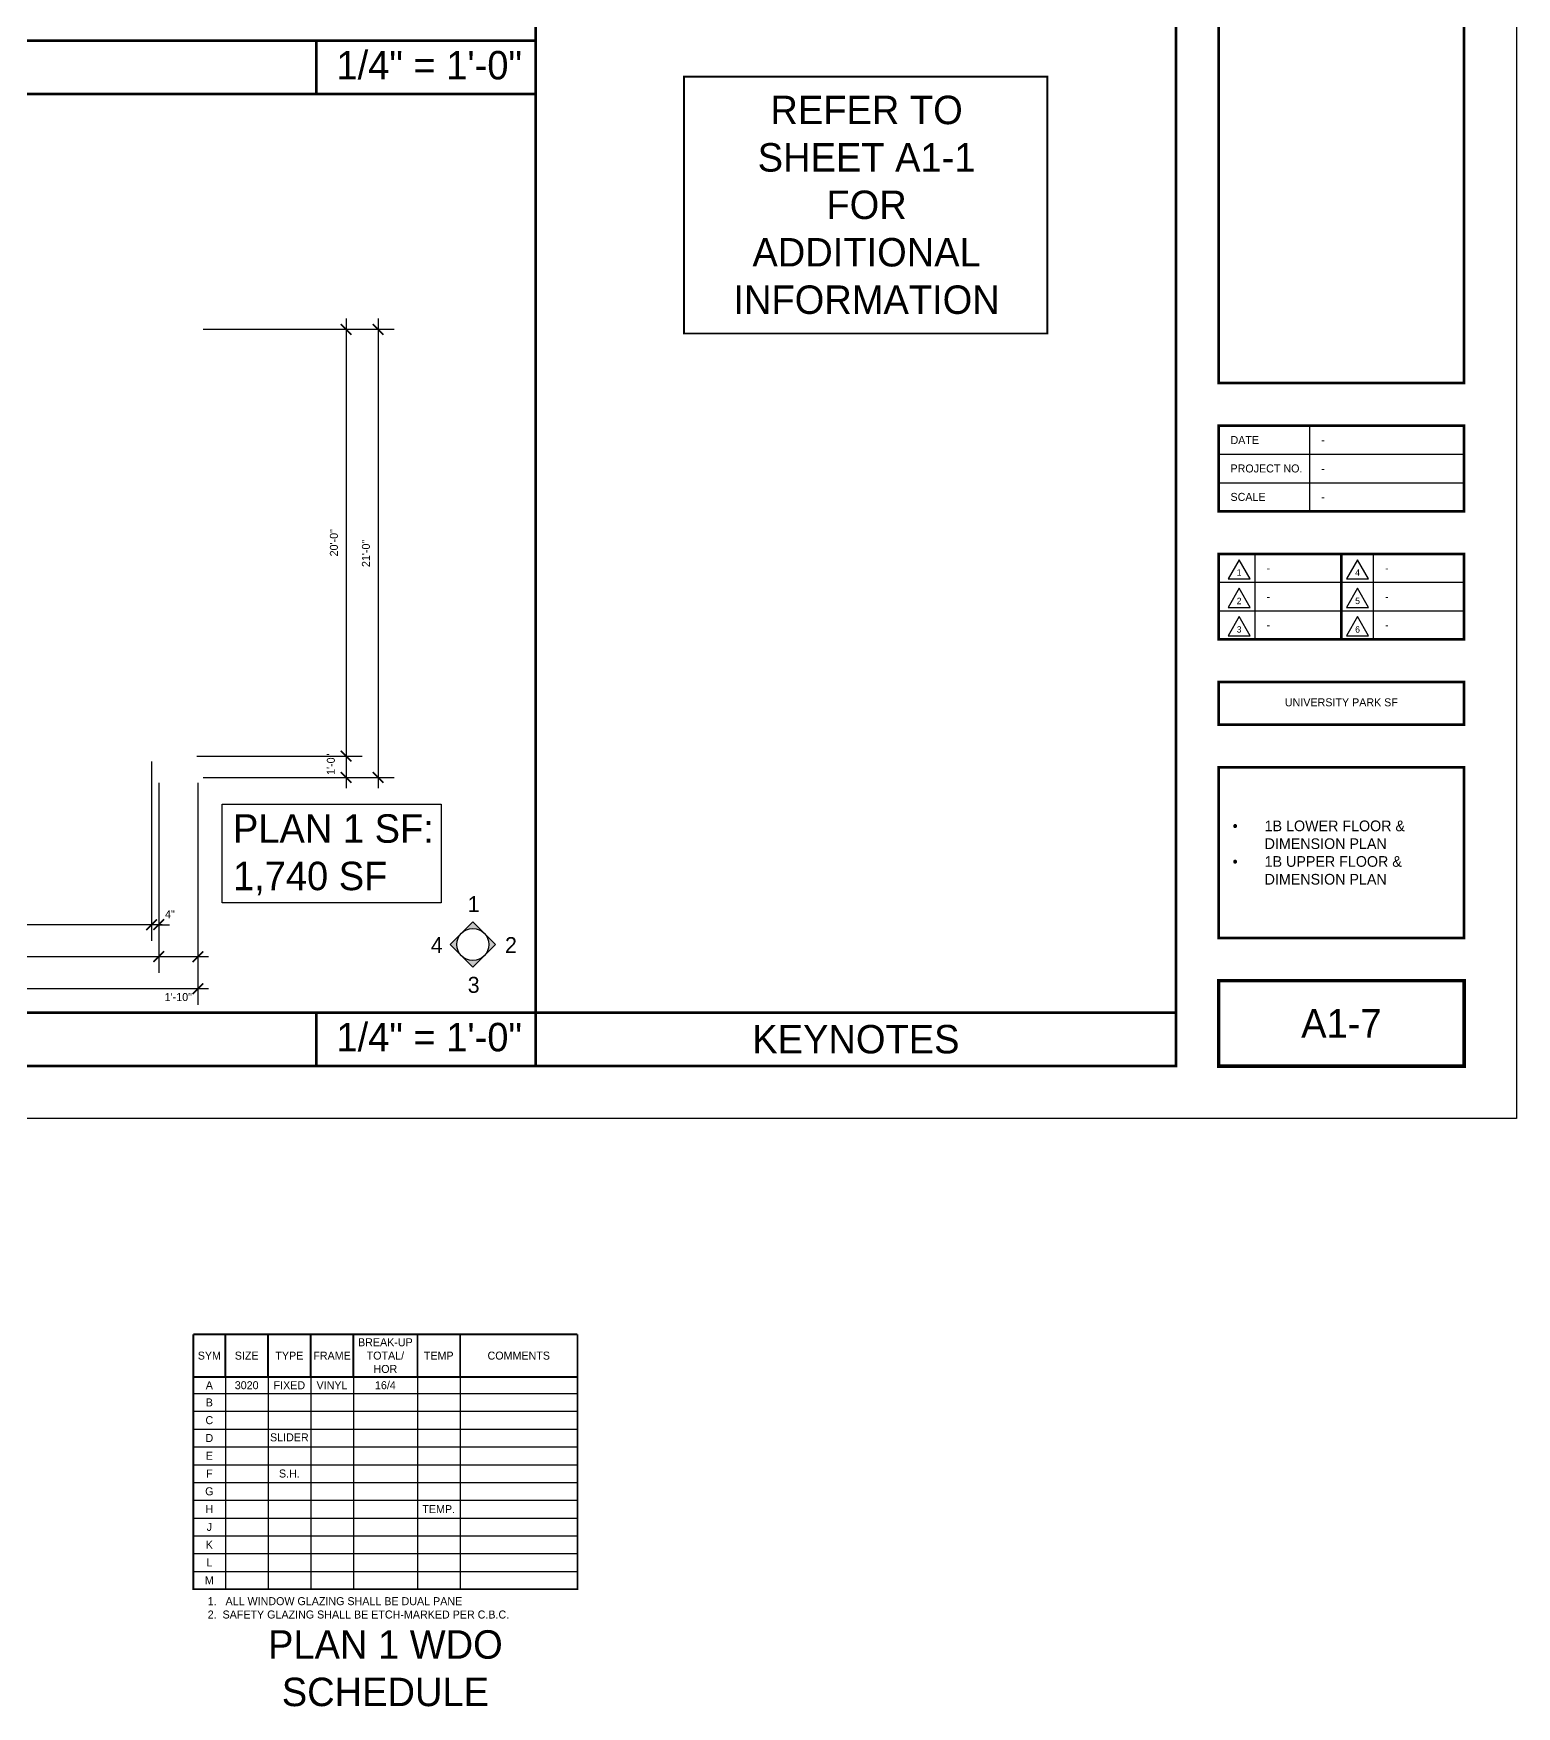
# Model space of a CAD drawing. Extents: x -3307 to 0, y -1500 to 0.
# Drawn here: x -834 to 0, y -1483 to -542 of the extents above; entities that cross this region are included whole.
import ezdxf
from ezdxf.enums import TextEntityAlignment as Align

# ---------------------------------------------------------------- set-up
doc = ezdxf.new("R2010")
doc.units = 0
doc.header["$LTSCALE"] = 48
doc.header["$MEASUREMENT"] = 0
doc.header["$PDMODE"] = 3
doc.header["$PDSIZE"] = -2
doc.layers.get('0').update_dxf_attribs({"linetype": 'CONTINUOUS'})
doc.layers.get('DEFPOINTS').update_dxf_attribs({"linetype": 'CONTINUOUS'})
doc.layers.add('24X36TB', color=7, linetype='CONTINUOUS', lineweight=30)
for name, color, linetype in [('A-DIMS', 3, 'CONTINUOUS'), ('A-SYMTEXT', 2, 'CONTINUOUS'), ('A-TEXT', 3, 'CONTINUOUS'), ('A_WDO_SCH', 7, 'CONTINUOUS'), ('A_WDO_SCH_TXT', 3, 'CONTINUOUS'), ('TB-text', 3, 'CONTINUOUS')]:
    doc.layers.add(name, color=color, linetype=linetype)
doc.styles.get("Standard").update_dxf_attribs({"font": 'ERASMD.TTF', "height": 4.5})
doc.dimstyles.new('ARCHITECTURE', dxfattribs={"dimscale": 48, "dimtxt": 0.18, "dimasz": 0.125, "dimexe": 0.1875, "dimexo": 0.0625, "dimgap": 0.09375, "dimtad": 1, "dimdec": 4, "dimzin": 3, "dimdsep": 46, "dimlunit": 4, "dimtxsty": 'Standard', "dimblk1": 'ARCHTICK', "dimblk2": 'ARCHTICK', "dimsah": 1, "dimcen": 0.09375, "dimdle": 0.125, "dimclrd": 1, "dimclre": 1, "dimclrt": 3, "dimadec": 0, "dimazin": 0, "dimtfac": 1, "dimtdec": 4, "dimtofl": 0, "dimtmove": 2, "dimatfit": 3, "dimldrblk": 'ARCHTICK', "dimfxl": 1, "dimfrac": 2, "dimtolj": 1, "dimtzin": 0, "dimarcsym": 0})

# ---------------------------------------------------------------- blocks, each defined once
blk = doc.blocks.new('01PSRV01')
at = {"color": 0, "linetype": 'ByBlock'}
blk.add_lwpolyline([(0, 0.5), (-0.433, -0.25), (0.433, -0.25)], close=True, dxfattribs=at)
blk.add_attdef('NUMBER', text='', height=0.25, dxfattribs=at).set_placement((0, 0), align=Align.MIDDLE)
blk = doc.blocks.new('A$C06A91398')
at = {"layer": '24X36TB'}
for p, q in [((495.62, 322.64), (495.62, 274.64)), ((444.62, 306.64), (582.62, 306.64)), ((444.62, 290.64), (582.62, 290.64)), ((444.62, 274.64), (582.62, 274.64)), ((464.92, 250.64), (464.92, 202.64)), ((531.53, 250.64), (531.53, 202.64)), ((444.62, 234.64), (582.62, 234.64)), ((444.62, 218.64), (582.62, 218.64))]:
    blk.add_line(p, q, dxfattribs=at)
blk.add_lwpolyline([(-1115.88, 1085.14), (612.12, 1085.14), (612.12, -66.86), (-1115.88, -66.86)], close=True, dxfattribs=at)
for points, const_width in [([(420.62, -37.36), (420.62, 1055.64), (-1055.88, 1055.64), (-1055.88, -37.36)], 1.5), ([(444.62, 346.64), (444.62, 623.52), (582.62, 623.52), (582.62, 346.64)], 1.5), ([(444.62, 274.64), (444.62, 322.64), (582.62, 322.64), (582.62, 274.64)], 1.5), ([(444.62, 202.64), (444.62, 250.64), (582.62, 250.64), (582.62, 202.64)], 1.5), ([(444.62, 178.64), (582.62, 178.64), (582.62, 154.64), (444.62, 154.64)], 1.5), ([(444.62, 34.64), (444.62, 130.64), (582.62, 130.64), (582.62, 34.64)], 1.5), ([(444.62, 10.64), (582.62, 10.64), (582.62, -37.36), (444.62, -37.36)], 2)]:
    blk.add_lwpolyline(points, close=True, dxfattribs=dict(at, const_width=const_width))
at = {"layer": '24X36TB', "const_width": 1.5}
blk.add_lwpolyline([(513.62, 250.64), (513.62, 202.64)], dxfattribs=at)
at = {"layer": 'TB-text', "xscale": 14.40000000000146, "yscale": 14.39999999999418, "zscale": 14.4}
for p, values in [((456.11, 240.17), {'NUMBER': '1'}), ((522.72, 240.17), {'NUMBER': '4'}), ((456.11, 224.17), {'NUMBER': '2'}), ((522.72, 224.17), {'NUMBER': '5'}), ((456.11, 208.17), {'NUMBER': '3'}), ((522.72, 208.17), {'NUMBER': '6'})]:
    blk.add_blockref('01PSRV01', p, dxfattribs=at).add_auto_attribs(values)
at = {"layer": 'TB-text', "char_height": 4.5, "width": 51, "attachment_point": 4}
for s, insert in [('{\\fEras Medium ITC|b0|i0|c0|p34;DATE}', (451.26, 314.64)), ('{\\fEras Medium ITC|b0|i0|c0|p34;PROJECT NO.}', (451.26, 298.64)), ('{\\fEras Medium ITC|b0|i0|c0|p34;SCALE}', (451.26, 282.64))]:
    blk.add_mtext(s, dxfattribs=dict(at, insert=insert))
blk = doc.blocks.new('_ARCHTICK')
at = {"color": 0, "linetype": 'ByBlock', "const_width": 0.15}
blk.add_lwpolyline([(-0.5, -0.5), (0.5, 0.5)], dxfattribs=at)
blk = doc.blocks.new('*D140')
at = {"layer": 'A-DIMS', "color": 1, "lineweight": -2}
for p, q in [((-1443.54, -951.25), (-1443.54, -1088.01)), ((-741.54, -963.25), (-741.54, -1088.01)), ((-735.54, -1079.01), (-1449.54, -1079.01))]:
    blk.add_line(p, q, dxfattribs=at)
at = {"layer": 'DEFPOINTS', "color": 0}
for p in [(-1443.54, -948.25), (-741.54, -960.25), (-1443.54, -1079.01)]:
    blk.add_point(p, dxfattribs=at)
at = {"layer": 'A-DIMS', "color": 1, "lineweight": -2, "xscale": 6, "yscale": 6, "zscale": 6, "rotation": 180}
blk.add_blockref('_ARCHTICK', (-1443.54, -1079.01), dxfattribs=at)
at = {"layer": 'A-DIMS', "color": 1, "lineweight": -2, "xscale": 6, "yscale": 6, "zscale": 6}
blk.add_blockref('_ARCHTICK', (-741.54, -1079.01), dxfattribs=at)
at = {"layer": 'A-DIMS', "color": 3, "insert": (-1092.54, -1072.19), "char_height": 4.5, "attachment_point": 5}
blk.add_mtext('\\A1;58\'-6"', dxfattribs=at)
blk = doc.blocks.new('*D141')
at = {"layer": 'A-DIMS', "color": 1, "lineweight": -2}
for p, q in [((-763.54, -963.25), (-763.54, -1070.01)), ((-741.54, -963.25), (-741.54, -1070.01)), ((-735.54, -1061.01), (-769.54, -1061.01))]:
    blk.add_line(p, q, dxfattribs=at)
at = {"layer": 'DEFPOINTS', "color": 0}
for p in [(-763.54, -960.25), (-741.54, -960.25), (-763.54, -1061.01)]:
    blk.add_point(p, dxfattribs=at)
at = {"layer": 'A-DIMS', "color": 1, "lineweight": -2, "xscale": 6, "yscale": 6, "zscale": 6, "rotation": 180}
blk.add_blockref('_ARCHTICK', (-763.54, -1061.01), dxfattribs=at)
at = {"layer": 'A-DIMS', "color": 1, "lineweight": -2, "xscale": 6, "yscale": 6, "zscale": 6}
blk.add_blockref('_ARCHTICK', (-741.54, -1061.01), dxfattribs=at)
at = {"layer": 'A-DIMS', "color": 3, "insert": (-752.54, -1083.73), "char_height": 4.5, "attachment_point": 5}
blk.add_mtext('\\A1;1\'-10"', dxfattribs=at)
blk = doc.blocks.new('*D142')
at = {"layer": 'A-DIMS', "color": 1, "lineweight": -2}
for p, q in [((-967.54, -963.25), (-967.54, -1070.01)), ((-763.54, -963.25), (-763.54, -1070.01)), ((-757.54, -1061.01), (-973.54, -1061.01))]:
    blk.add_line(p, q, dxfattribs=at)
at = {"layer": 'DEFPOINTS', "color": 0}
for p in [(-967.54, -960.25), (-763.54, -960.25), (-967.54, -1061.01)]:
    blk.add_point(p, dxfattribs=at)
at = {"layer": 'A-DIMS', "color": 1, "lineweight": -2, "xscale": 6, "yscale": 6, "zscale": 6, "rotation": 180}
blk.add_blockref('_ARCHTICK', (-967.54, -1061.01), dxfattribs=at)
at = {"layer": 'A-DIMS', "color": 1, "lineweight": -2, "xscale": 6, "yscale": 6, "zscale": 6}
blk.add_blockref('_ARCHTICK', (-763.54, -1061.01), dxfattribs=at)
at = {"layer": 'A-DIMS', "color": 3, "insert": (-865.54, -1054.19), "char_height": 4.5, "attachment_point": 5}
blk.add_mtext('\\A1;17\'-0"', dxfattribs=at)
blk = doc.blocks.new('*D145')
at = {"layer": 'A-DIMS', "color": 1, "lineweight": -2}
for p, q in [((-767.54, -951.25), (-767.54, -1052.01)), ((-763.54, -963.25), (-763.54, -1052.01)), ((-767.54, -1043.01), (-773.54, -1043.01)), ((-763.54, -1043.01), (-757.54, -1043.01))]:
    blk.add_line(p, q, dxfattribs=at)
at = {"layer": 'DEFPOINTS', "color": 0}
for p in [(-767.54, -948.25), (-763.54, -960.25), (-767.54, -1043.01)]:
    blk.add_point(p, dxfattribs=at)
at = {"layer": 'A-DIMS', "color": 1, "lineweight": -2, "xscale": 6, "yscale": 6, "zscale": 6}
blk.add_blockref('_ARCHTICK', (-767.54, -1043.01), dxfattribs=at)
at = {"layer": 'A-DIMS', "color": 1, "lineweight": -2, "xscale": 6, "yscale": 6, "zscale": 6, "rotation": 180}
blk.add_blockref('_ARCHTICK', (-763.54, -1043.01), dxfattribs=at)
at = {"layer": 'A-DIMS', "color": 3, "insert": (-757.25, -1037.15), "char_height": 4.5, "attachment_point": 5}
blk.add_mtext('\\A1;4"', dxfattribs=at)
blk = doc.blocks.new('*D146')
at = {"layer": 'A-DIMS', "color": 1, "lineweight": -2}
for p, q in [((-963.54, -951.25), (-963.54, -1052.01)), ((-767.54, -951.25), (-767.54, -1052.01)), ((-761.54, -1043.01), (-969.54, -1043.01))]:
    blk.add_line(p, q, dxfattribs=at)
at = {"layer": 'DEFPOINTS', "color": 0}
for p in [(-963.54, -948.25), (-767.54, -948.25), (-963.54, -1043.01)]:
    blk.add_point(p, dxfattribs=at)
at = {"layer": 'A-DIMS', "color": 1, "lineweight": -2, "xscale": 6, "yscale": 6, "zscale": 6, "rotation": 180}
blk.add_blockref('_ARCHTICK', (-963.54, -1043.01), dxfattribs=at)
at = {"layer": 'A-DIMS', "color": 1, "lineweight": -2, "xscale": 6, "yscale": 6, "zscale": 6}
blk.add_blockref('_ARCHTICK', (-767.54, -1043.01), dxfattribs=at)
at = {"layer": 'A-DIMS', "color": 3, "insert": (-865.54, -1036.23), "char_height": 4.5, "attachment_point": 5}
blk.add_mtext('\\A1;16\'-4"', dxfattribs=at)
blk = doc.blocks.new('*D148')
at = {"layer": 'A-DIMS', "color": 1, "lineweight": -2}
for p, q in [((-640.19, -702.25), (-640.19, -966.25)), ((-738.54, -708.25), (-631.19, -708.25)), ((-738.54, -960.25), (-631.19, -960.25))]:
    blk.add_line(p, q, dxfattribs=at)
at = {"layer": 'DEFPOINTS', "color": 0}
for p in [(-741.54, -708.25), (-741.54, -960.25), (-640.19, -960.25)]:
    blk.add_point(p, dxfattribs=at)
at = {"layer": 'A-DIMS', "color": 1, "lineweight": -2, "xscale": 6, "yscale": 6, "zscale": 6}
for p, rotation in [((-640.19, -708.25), 90), ((-640.19, -960.25), 270)]:
    blk.add_blockref('_ARCHTICK', p, dxfattribs=dict(at, rotation=rotation))
at = {"layer": 'A-DIMS', "color": 3, "insert": (-647.02, -834.25), "char_height": 4.5, "attachment_point": 5, "rotation": 90}
blk.add_mtext('\\A1;21\'-0"', dxfattribs=at)
blk = doc.blocks.new('*D149')
at = {"layer": 'A-DIMS', "color": 1, "lineweight": -2}
for p, q in [((-658.19, -702.25), (-658.19, -954.25)), ((-738.54, -708.25), (-649.19, -708.25)), ((-742.04, -948.25), (-649.19, -948.25))]:
    blk.add_line(p, q, dxfattribs=at)
at = {"layer": 'DEFPOINTS', "color": 0}
for p in [(-741.54, -708.25), (-745.04, -948.25), (-658.19, -948.25)]:
    blk.add_point(p, dxfattribs=at)
at = {"layer": 'A-DIMS', "color": 1, "lineweight": -2, "xscale": 6, "yscale": 6, "zscale": 6}
for p, rotation in [((-658.19, -708.25), 90), ((-658.19, -948.25), 270)]:
    blk.add_blockref('_ARCHTICK', p, dxfattribs=dict(at, rotation=rotation))
at = {"layer": 'A-DIMS', "color": 3, "insert": (-665.02, -828.25), "char_height": 4.5, "attachment_point": 5, "rotation": 90}
blk.add_mtext('\\A1;20\'-0"', dxfattribs=at)
blk = doc.blocks.new('*D150')
at = {"layer": 'A-DIMS', "color": 1, "lineweight": -2}
for p, q in [((-742.04, -948.25), (-649.19, -948.25)), ((-658.19, -942.25), (-658.19, -966.25)), ((-738.54, -960.25), (-649.19, -960.25))]:
    blk.add_line(p, q, dxfattribs=at)
at = {"layer": 'DEFPOINTS', "color": 0}
for p in [(-745.04, -948.25), (-741.54, -960.25), (-658.19, -960.25)]:
    blk.add_point(p, dxfattribs=at)
at = {"layer": 'A-DIMS', "color": 1, "lineweight": -2, "xscale": 6, "yscale": 6, "zscale": 6}
for p, rotation in [((-658.19, -948.25), 90), ((-658.19, -960.25), 270)]:
    blk.add_blockref('_ARCHTICK', p, dxfattribs=dict(at, rotation=rotation))
at = {"layer": 'A-DIMS', "color": 3, "insert": (-666.74, -952.81), "char_height": 4.5, "attachment_point": 5, "rotation": 90}
blk.add_mtext('\\A1;1\'-0"', dxfattribs=at)

msp = doc.modelspace()

# ---------------------------------------------------------------- hatches: boundary and pattern name
at = {"layer": 'A-SYMTEXT'}
h = msp.add_hatch(color=256, dxfattribs=at)
h.paths.add_polyline_path([(-574.21981, -1054.17952), (-580.58377, -1047.81555, -0.198912367), (-577.94773, -1054.17952, -0.198912367), (-580.58377, -1060.54348)])
h.paths.add_polyline_path([(-593.3117, -1047.81555, -0.414213562), (-580.58377, -1047.81555), (-586.94773, -1041.45159)])
h.paths.add_polyline_path([(-593.3117, -1047.81555), (-599.67566, -1054.17952), (-593.3117, -1060.54348, -0.198912367), (-595.94773, -1054.17952, -0.198912367)])
h.paths.add_polyline_path([(-593.3117, -1060.54348), (-586.94773, -1066.90744), (-580.58377, -1060.54348, -0.414213562)])

# ---------------------------------------------------------------- linework, layer by layer
at = {"layer": '24X36TB', "const_width": 1.5}
for points in [[(-551.5, -1122.5), (-551.5, -912), (-551.5, -29.5)], [(-1668, -546), (-1074, -546), (-551.5, -546)], [(-674.96736, -576), (-674.96736, -546)], [(-1668, -576), (-1074, -576), (-551.5, -576)], [(-1668, -1092.5), (-1074, -1092.5), (-191.5, -1092.5)], [(-674.96736, -1122.5), (-674.96736, -1092.5)]]:
    msp.add_lwpolyline(points, dxfattribs=at)
at = {"layer": 'A-DIMS', "const_width": 1}
msp.add_lwpolyline([(-468.17986, -566.16691), (-263.87312, -566.16691), (-263.87312, -710.60922), (-468.17986, -710.60922)], close=True, dxfattribs=at)
at = {"layer": 'A-SYMTEXT'}
for p, q in [((-599.67566, -1054.17952), (-586.94773, -1041.45159)), ((-574.21981, -1054.17952), (-586.94773, -1041.45159)), ((-586.94773, -1066.90744), (-599.67566, -1054.17952)), ((-586.94773, -1066.90744), (-574.21981, -1054.17952))]:
    msp.add_line(p, q, dxfattribs=at)
msp.add_circle((-586.94773, -1054.17952), 9, dxfattribs=at)
at = {"layer": 'A-TEXT'}
msp.add_lwpolyline([(-727.81005, -975.26483), (-604.81005, -975.26483), (-604.81005, -1030.76483), (-727.81005, -1030.76483)], close=True, dxfattribs=at)
at = {"layer": 'A_WDO_SCH'}
for p, q in [((-726.08988, -1273.34979), (-726.08988, -1416.6474)), ((-702.08988, -1273.34979), (-702.08988, -1416.6474)), ((-678.08988, -1273.34979), (-678.08988, -1416.6474)), ((-654.08988, -1273.34979), (-654.08988, -1416.6474)), ((-618.08988, -1273.34979), (-618.08988, -1416.6474)), ((-594.08988, -1273.34979), (-594.08988, -1416.6474)), ((-744.08988, -1297.34979), (-528.08988, -1297.34979)), ((-744.08988, -1306.6474), (-528.08988, -1306.6474)), ((-744.08988, -1316.6474), (-528.08988, -1316.6474)), ((-744.08988, -1326.6474), (-528.08988, -1326.6474)), ((-744.08988, -1336.6474), (-528.08988, -1336.6474)), ((-744.08988, -1346.6474), (-528.08988, -1346.6474)), ((-744.08988, -1356.6474), (-528.08988, -1356.6474)), ((-744.08988, -1366.6474), (-528.08988, -1366.6474)), ((-744.08988, -1376.6474), (-528.08988, -1376.6474)), ((-744.08988, -1386.6474), (-528.08988, -1386.6474)), ((-744.08988, -1396.6474), (-528.08988, -1396.6474)), ((-744.08988, -1406.6474), (-528.08988, -1406.6474)), ((-744.08988, -1416.6474), (-528.08988, -1416.6474)), ((-744.08988, -1416.6474), (-528.08988, -1416.6474)), ((-744.08988, -1416.6474), (-528.08988, -1416.6474)), ((-744.08988, -1416.6474), (-528.08988, -1416.6474)), ((-744.08988, -1416.6474), (-528.08988, -1416.6474))]:
    msp.add_line(p, q, dxfattribs=at)
at = {"layer": 'A_WDO_SCH', "const_width": 1}
for points in [[(-744.08988, -1273.34979), (-744.08988, -1416.6474), (-528.08988, -1416.6474), (-528.08988, -1273.34979)], [(-528.08988, -1273.34979), (-744.08988, -1273.34979)], [(-726.08988, -1273.34979), (-726.08988, -1297.34979)], [(-702.08988, -1273.34979), (-702.08988, -1297.34979)], [(-678.08988, -1273.34979), (-678.08988, -1297.34979)], [(-654.08988, -1273.34979), (-654.08988, -1297.34979)], [(-618.08988, -1273.34979), (-618.08988, -1297.34979)], [(-594.08988, -1273.34979), (-594.08988, -1297.34979)], [(-528.08988, -1297.34979), (-744.08988, -1297.34979)]]:
    msp.add_lwpolyline(points, dxfattribs=at)

# ---------------------------------------------------------------- block references
at = {"layer": 'A-DIMS'}
msp.add_blockref('A$C06A91398', (-612.11644, -1085.14447), dxfattribs=at)

# ---------------------------------------------------------------- texts
at = {"layer": 'A-SYMTEXT', "color": 3, "char_height": 9, "width": 48.1950375, "attachment_point": 1}
for s, insert in [('{\\fEras Medium ITC|b0|i0|c0|p34;1}', (-589.81027, -1026.96676)), ('{\\fEras Medium ITC|b0|i0|c0|p34;4}', (-610.50334, -1049.98288)), ('{\\fEras Medium ITC|b0|i0|c0|p34;2}', (-568.83747, -1049.98288)), ('{\\fEras Medium ITC|b0|i0|c0|p34;3}', (-589.81027, -1072.33512))]:
    msp.add_mtext(s, dxfattribs=dict(at, insert=insert))
at = {"layer": 'A-TEXT', "char_height": 16}
for s, insert, width, attachment_point in [('1/4" = 1\'-0"', (-611.44139, -551.72273), 628.1875, 2), ('PLAN 1 SF: \\P1,740 SF', (-721.81005, -1003.76483), 759.0326388, 4), ('1/4" = 1\'-0"', (-611.44139, -1098.22273), 628.1875, 2), ('KEYNOTES', (-371.5, -1107.5), 360, 5)]:
    msp.add_mtext(s, dxfattribs=dict(at, insert=insert, width=width, attachment_point=attachment_point))
at = {"layer": 'A_WDO_SCH', "insert": (-736.01177, -1413.64102), "char_height": 4.5, "width": 245.625, "attachment_point": 1}
msp.add_mtext('\\P1.   ALL WINDOW GLAZING SHALL BE DUAL PANE\\P2.  SAFETY GLAZING SHALL BE ETCH-MARKED PER C.B.C.', dxfattribs=at)
at = {"layer": 'A_WDO_SCH_TXT', "color": 3, "char_height": 4.5, "attachment_point": 5}
for s, insert, width in [('BREAK-UP \\PTOTAL/\\PHOR', (-636.08988, -1285.34979), 36), ('SYM', (-735.08988, -1285.34979), 18), ('SIZE', (-714.08988, -1285.34979), 24), ('TYPE', (-690.08988, -1285.34979), 24), ('FRAME', (-666.08988, -1285.34979), 24), ('TEMP', (-606.08988, -1285.34979), 24), ('COMMENTS', (-561.08988, -1285.34979), 66), ('A', (-735.08988, -1301.9986), 18), ('3020', (-714.08988, -1301.9986), 24), ('FIXED', (-690.08988, -1301.9986), 24), ('VINYL', (-666.08988, -1301.9986), 24), ('16/4', (-636.08988, -1301.9986), 36), ('B', (-735.08988, -1311.6474), 18), ('C', (-735.08988, -1321.6474), 18), ('D', (-735.08988, -1331.6474), 18), ('SLIDER', (-690.08988, -1331.29621), 24), ('E', (-735.08988, -1341.6474), 18), ('F', (-735.08988, -1351.6474), 18), ('S.H.', (-690.08988, -1351.6474), 24), ('G', (-735.08988, -1361.6474), 18), ('H', (-735.08988, -1371.6474), 18), ('TEMP.', (-606.08988, -1371.6474), 24), ('J', (-735.08988, -1381.6474), 18), ('K', (-735.08988, -1391.6474), 18), ('L', (-735.08988, -1401.6474), 18), ('M', (-735.08988, -1411.6474), 18)]:
    msp.add_mtext(s, dxfattribs=dict(at, insert=insert, width=width))
at = {"layer": 'TB-text'}
for s, insert, char_height, width, attachment_point in [('{\\fEras Demi ITC|b0|i0|c0|p34;REFER TO SHEET A1-1 FOR ADDITIONAL INFORMATION}', (-365.49938, -638.34098), 16, 138, 5), ('{\\fEras Medium ITC|b0|i0|c0|p34;-}', (-109.85369, -770.5), 4.5, 51, 4), ('{\\fEras Medium ITC|b0|i0|c0|p34;-}', (-109.85369, -786.5), 4.5, 51, 4), ('{\\fEras Medium ITC|b0|i0|c0|p34;-}', (-109.85369, -802.5), 4.5, 51, 4), ('{\\fEras Medium ITC|b0|i0|c0|p34;-}', (-140.54767, -842.5), 4.5, 51, 4), ('{\\fEras Medium ITC|b0|i0|c0|p34;-}', (-73.93702, -842.5), 4.5, 51, 4), ('{\\fEras Medium ITC|b0|i0|c0|p34;-}', (-140.54767, -858.5), 4.5, 51, 4), ('{\\fEras Medium ITC|b0|i0|c0|p34;-}', (-73.93702, -858.5), 4.5, 51, 4), ('{\\fEras Medium ITC|b0|i0|c0|p34;-}', (-140.54767, -874.5), 4.5, 51, 4), ('{\\fEras Medium ITC|b0|i0|c0|p34;-}', (-73.93702, -874.5), 4.5, 51, 4), ('{\\fEras Demi ITC|b0|i0|c0|p34;UNIVERSITY PARK SF}', (-98.5, -918), 4.5, 138, 5), ('\\pi-18,l18,t18;{\\fSymbol|b0|i0|c2|p18;·^I}1B LOWER FLOOR & DIMENSION PLAN\\P{\\fSymbol|b0|i0|c2|p18;·^I}1B UPPER FLOOR & DIMENSION PLAN', (-159.64988, -1002.5), 6, 130.149881, 4), ('{\\fEras Demi ITC|b0|i0|c0|p34;A1-7}', (-98.5, -1098.5), 16, 138, 5), ('PLAN 1 WDO \\PSCHEDULE', (-636.08988, -1461.19312), 16, 216, 5)]:
    msp.add_mtext(s, dxfattribs=dict(at, insert=insert, char_height=char_height, width=width, attachment_point=attachment_point))

# ---------------------------------------------------------------- dimensions: what is measured, and where the dimension line sits
at = {"layer": 'A-DIMS'}
for base, p2, picture, middle in [((-658.19481, -948.25), (-745.04156, -948.25), '*D149', (-665.01734, -828.25)), ((-640.19481, -960.25), (-741.54156, -960.25), '*D148', (-647.01734, -834.25))]:
    dim = msp.add_linear_dim(base=base, p1=(-741.54156, -708.25), p2=p2, angle=90, dimstyle='ARCHITECTURE', dxfattribs=at)
    dim.commit()
    dim.dimension.update_dxf_attribs({"geometry": picture, "text_midpoint": middle})
for base, p1, p2, picture, middle in [((-1443.54156, -1079.01375), (-741.54156, -960.25), (-1443.54156, -948.25), '*D140', (-1092.54156, -1072.19123)), ((-963.54156, -1043.01375), (-767.54156, -948.25), (-963.54156, -948.25), '*D146', (-865.54156, -1036.22749)), ((-967.54156, -1061.01375), (-763.54156, -960.25), (-967.54156, -960.25), '*D142', (-865.54156, -1054.19123)), ((-763.54156, -1061.01375), (-741.54156, -960.25), (-763.54156, -960.25), '*D141', (-752.54156, -1083.73134))]:
    dim = msp.add_linear_dim(base=base, p1=p1, p2=p2, dimstyle='ARCHITECTURE', dxfattribs=at)
    dim.commit()
    dim.dimension.update_dxf_attribs({"geometry": picture, "text_midpoint": middle})
dim = msp.add_linear_dim(base=(-767.54156, -1043.01375), p1=(-763.54156, -960.25), p2=(-767.54156, -948.25), dimstyle='ARCHITECTURE', dxfattribs=at)
dim.commit()
dim.dimension.update_dxf_attribs({"geometry": '*D145', "text_midpoint": (-757.2486, -1037.14502), "dimtype": 160})
dim = msp.add_linear_dim(base=(-658.19481, -960.25), p1=(-745.04156, -948.25), p2=(-741.54156, -960.25), angle=90, dimstyle='ARCHITECTURE', dxfattribs=at)
dim.commit()
dim.dimension.update_dxf_attribs({"geometry": '*D150', "text_midpoint": (-666.74184, -952.80903), "dimtype": 160})

doc.saveas('drawing.dxf')
